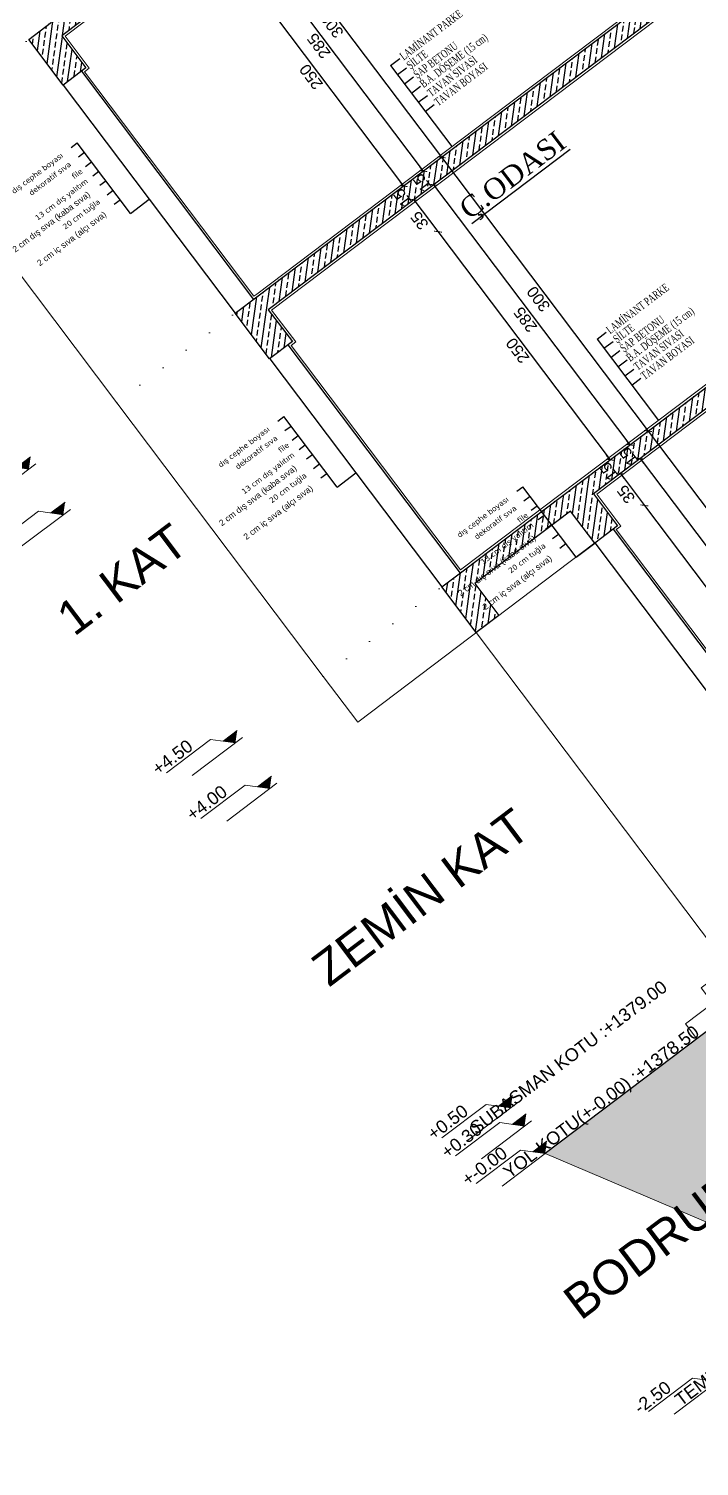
# Model space of a CAD drawing. Header units: millimetres. Extents: x 2232 to 85269, y -3593 to 5869.
# Drawn here: x 7541.7 to 7688.5, y -915.8 to -601.5 of the extents above; entities that cross this region are included whole.
import ezdxf

# ---------------------------------------------------------------- set-up
doc = ezdxf.new("R2010")
doc.units = ezdxf.units.MM
doc.linetypes.add('DOTX2', pattern=[0.5, 0, -0.5])
for name, color, linetype, lineweight in [('duvar', 232, 'Continuous', 30), ('görünüş', 201, 'Continuous', 18), ('H-TEXT-2', 7, 'Continuous', 5), ('iz', 1, 'DOTX2', 20), ('Kiris', 7, 'Continuous', 30), ('sıva iç', 21, 'Continuous', 0), ('TEXT-1', 8, 'Continuous', 5), ('yazı', 11, 'Continuous', 20), ('ölçü iç', 170, 'Continuous', 9), ('ÖLÇÜ İÇ', 7, 'Continuous', 9)]:
    doc.layers.add(name, color=color, linetype=linetype, lineweight=lineweight)
for name, color, linetype in [('OLCU-1', 2, 'Continuous'), ('poz', 1, 'Continuous'), ('Standart', 7, 'Continuous'), ('Yazi', 7, 'Continuous')]:
    doc.layers.add(name, color=color, linetype=linetype)
doc.styles.add('arial_1_18', font='arial.ttf', dxfattribs={"height": 0.2})
doc.styles.add('BCC İÇ', font='arial.ttf')
doc.styles.get("Standard").update_dxf_attribs({"font": 'arial.ttf'})
doc.styles.add('Times roman', font='times.ttf')
doc.styles.add('UNIVCH', font='times.ttf', dxfattribs={"width": 0.7})
doc.styles.add('verdana_1_34', font='verdana.ttf', dxfattribs={"height": 0.2})
doc.dimstyles.new('zulay iç ölçü', dxfattribs={"dimtxt": 10, "dimasz": 5, "dimexe": 0.18, "dimexo": 0, "dimgap": 2, "dimtad": 3, "dimdec": 0, "dimzin": 0, "dimdsep": 46, "dimtxsty": 'Standard', "dimblk": 'ARCHTICK', "dimcen": 0.09, "dimse1": 1, "dimse2": 1, "dimadec": 0, "dimazin": 0, "dimtfac": 1, "dimtdec": 0, "dimtix": 1, "dimtofl": 0, "dimtmove": 0, "dimatfit": 3, "dimldrblk": 'ARCHTICK', "dimfxl": 1, "dimtolj": 1, "dimtzin": 0, "dimarcsym": 0})
pattern_1 = [(45, (0, 0), (-7.07107, 7.07107), []), (45, (7.071, 0), (-7.07107, 7.07107), [5, -2.5])]

# ---------------------------------------------------------------- blocks, each defined once
blk = doc.blocks.new('dsafsdfd')
at = {"layer": 'yazı'}
blk.add_hatch(color=256, dxfattribs=at).paths.add_polyline_path([(0, 4.89), (-9.78, 4.89), (-4.89, 0)])
for p, q in [((-45.23, 9.78), (-14.67, 9.78)), ((-14.67, 9.78), (-4.89, 0)), ((-34.77, 0), (0, 0)), ((-9.78, 4.89), (0, 4.89))]:
    blk.add_line(p, q, dxfattribs=at)
blk = doc.blocks.new('DGEJHERER')
at = {"layer": 'H-TEXT-2', "style": 'BCC İÇ'}
for s, p in [('SUBASMAN KOTU :+1379.00', (207354.1, -26425.5)), ('YOL KOTU(+-0.00) :+1378.50', (207354.1, -26473.8)), ('TEMEL ÜSTÜ KOTU : +1376.00', (207354.1, -26723.3)), ('TEMEL ALTI  KOTU : +1375.35 dir.', (207354.1, -26783.1))]:
    blk.add_text(s, height=11.25, dxfattribs=at).set_placement(p)
blk = doc.blocks.new('IDE991Entity4309')
at = {"layer": 'Standart', "linetype": 'Continuous', "lineweight": -3}
h = blk.add_hatch(dxfattribs=at)
h.set_pattern_fill('ANSI33', color=171, scale=40, style=0)
h.set_pattern_definition(pattern_1)
h.paths.add_polyline_path([(760, 1035), (155, 1035), (155, 1050), (760, 1050)])
blk = doc.blocks.new('IDE991Entity4313')
at = {"layer": 'Standart', "linetype": 'Continuous', "lineweight": -3}
h = blk.add_hatch(dxfattribs=at)
h.set_pattern_fill('ANSI33', color=171, scale=40, style=0)
h.set_pattern_definition(pattern_1)
h.paths.add_polyline_path([(155, 1000), (130, 1000), (130, 1050), (155, 1050)])
blk = doc.blocks.new('IDE991Entity4323')
at = {"layer": 'Standart', "linetype": 'Continuous', "lineweight": -3}
h = blk.add_hatch(dxfattribs=at)
h.set_pattern_fill('ANSI33', color=171, scale=40, style=0)
h.set_pattern_definition(pattern_1)
h.paths.add_polyline_path([(155, 700), (130, 700), (130, 750), (155, 750)])
blk = doc.blocks.new('IDE991Entity4327')
at = {"layer": 'Standart', "linetype": 'Continuous', "lineweight": -3}
h = blk.add_hatch(dxfattribs=at)
h.set_pattern_fill('ANSI33', color=171, scale=40, style=0)
h.set_pattern_definition(pattern_1)
h.paths.add_polyline_path([(760, 735), (155, 735), (155, 750), (760, 750)])
blk = doc.blocks.new('IDE991Entity4333')
at = {"layer": 'Standart', "linetype": 'Continuous', "lineweight": -3}
h = blk.add_hatch(dxfattribs=at)
h.set_pattern_fill('ANSI33', color=171, scale=40, style=0)
h.set_pattern_definition(pattern_1)
h.paths.add_polyline_path([(155, 400), (130, 400), (130, 450), (155, 450)])
blk = doc.blocks.new('IDE991Entity4334')
at = {"layer": 'Standart', "linetype": 'Continuous', "lineweight": -3}
h = blk.add_hatch(dxfattribs=at)
h.set_pattern_fill('ANSI33', color=171, scale=40, style=0)
h.set_pattern_definition(pattern_1)
h.paths.add_polyline_path([(285, 400), (260, 400), (260, 450), (285, 450)])
blk = doc.blocks.new('IDE991Entity4338')
at = {"layer": 'Standart', "linetype": 'Continuous', "lineweight": -3}
h = blk.add_hatch(dxfattribs=at)
h.set_pattern_fill('ANSI33', color=171, scale=40, style=0)
h.set_pattern_definition(pattern_1)
h.paths.add_polyline_path([(760, 435), (285, 435), (285, 450), (760, 450)])
blk = doc.blocks.new('IDE991Entity4339')
at = {"layer": 'Standart', "linetype": 'Continuous', "lineweight": -3}
h = blk.add_hatch(dxfattribs=at)
h.set_pattern_fill('ANSI33', color=171, scale=40, style=0)
h.set_pattern_definition(pattern_1)
h.paths.add_polyline_path([(260, 435), (155, 435), (155, 450), (260, 450)])
blk = doc.blocks.new('IDE991Entity5332')
at = {"layer": 'Standart', "color": 159, "linetype": 'Continuous', "lineweight": -3}
blk.add_lwpolyline([(760, 1035), (155, 1035)], dxfattribs=at)
blk = doc.blocks.new('IDE991Entity5339')
at = {"layer": 'Standart', "color": 159, "linetype": 'Continuous', "lineweight": -3}
blk.add_lwpolyline([(130, 1000), (130, 1050)], dxfattribs=at)
blk = doc.blocks.new('IDE991Entity5340')
at = {"layer": 'Standart', "color": 159, "linetype": 'Continuous', "lineweight": -3}
blk.add_lwpolyline([(155, 1000), (130, 1000)], dxfattribs=at)
blk = doc.blocks.new('IDE991Entity5341')
at = {"layer": 'Standart', "color": 159, "linetype": 'Continuous', "lineweight": -3}
blk.add_lwpolyline([(130, 1050), (155, 1050)], dxfattribs=at)
blk = doc.blocks.new('IDE991Entity5389')
at = {"layer": 'Standart', "color": 159, "linetype": 'Continuous', "lineweight": -3}
blk.add_lwpolyline([(130, 700), (130, 750)], dxfattribs=at)
blk = doc.blocks.new('IDE991Entity5390')
at = {"layer": 'Standart', "color": 159, "linetype": 'Continuous', "lineweight": -3}
blk.add_lwpolyline([(155, 700), (130, 700)], dxfattribs=at)
blk = doc.blocks.new('IDE991Entity5391')
at = {"layer": 'Standart', "color": 159, "linetype": 'Continuous', "lineweight": -3}
blk.add_lwpolyline([(130, 750), (155, 750)], dxfattribs=at)
blk = doc.blocks.new('IDE991Entity5392')
at = {"layer": 'Standart', "color": 159, "linetype": 'Continuous', "lineweight": -3}
blk.add_lwpolyline([(155, 750), (260, 750)], dxfattribs=at)
blk = doc.blocks.new('IDE991Entity5398')
at = {"layer": 'Standart', "color": 159, "linetype": 'Continuous', "lineweight": -3}
blk.add_lwpolyline([(155, 735), (155, 700)], dxfattribs=at)
blk = doc.blocks.new('IDE991Entity5399')
at = {"layer": 'Standart', "color": 159, "linetype": 'Continuous', "lineweight": -3}
blk.add_lwpolyline([(760, 735), (155, 735)], dxfattribs=at)
blk = doc.blocks.new('IDE991Entity5429')
at = {"layer": 'Standart', "color": 159, "linetype": 'Continuous', "lineweight": -3}
blk.add_lwpolyline([(130, 400), (130, 450)], dxfattribs=at)
blk = doc.blocks.new('IDE991Entity5430')
at = {"layer": 'Standart', "color": 159, "linetype": 'Continuous', "lineweight": -3}
blk.add_lwpolyline([(155, 400), (130, 400)], dxfattribs=at)
blk = doc.blocks.new('IDE991Entity5431')
at = {"layer": 'Standart', "color": 159, "linetype": 'Continuous', "lineweight": -3}
blk.add_lwpolyline([(130, 450), (155, 450)], dxfattribs=at)
blk = doc.blocks.new('IDE991Entity5432')
at = {"layer": 'Standart', "color": 159, "linetype": 'Continuous', "lineweight": -3}
blk.add_lwpolyline([(155, 450), (260, 450)], dxfattribs=at)
blk = doc.blocks.new('IDE991Entity5433')
at = {"layer": 'Standart', "color": 159, "linetype": 'Continuous', "lineweight": -3}
blk.add_lwpolyline([(260, 400), (260, 435)], dxfattribs=at)
blk = doc.blocks.new('IDE991Entity5434')
at = {"layer": 'Standart', "color": 159, "linetype": 'Continuous', "lineweight": -3}
blk.add_lwpolyline([(285, 400), (260, 400)], dxfattribs=at)
blk = doc.blocks.new('IDE991Entity5435')
at = {"layer": 'Standart', "color": 159, "linetype": 'Continuous', "lineweight": -3}
blk.add_lwpolyline([(260, 450), (285, 450)], dxfattribs=at)
blk = doc.blocks.new('IDE991Entity5436')
at = {"layer": 'Standart', "color": 159, "linetype": 'Continuous', "lineweight": -3}
blk.add_lwpolyline([(285, 450), (410, 450)], dxfattribs=at)
blk = doc.blocks.new('IDE991Entity5449')
at = {"layer": 'Standart', "color": 159, "linetype": 'Continuous', "lineweight": -3}
blk.add_lwpolyline([(760, 435), (285, 435)], dxfattribs=at)
blk = doc.blocks.new('IDE991Entity5450')
at = {"layer": 'Standart', "color": 159, "linetype": 'Continuous', "lineweight": -3}
blk.add_lwpolyline([(155, 435), (155, 400)], dxfattribs=at)
blk = doc.blocks.new('IDE991Entity5451')
at = {"layer": 'Standart', "color": 159, "linetype": 'Continuous', "lineweight": -3}
blk.add_lwpolyline([(260, 435), (155, 435)], dxfattribs=at)
blk = doc.blocks.new('IDE991Entity5595')
at = {"layer": 'Standart', "color": 159, "linetype": 'Continuous', "lineweight": -3}
blk.add_lwpolyline([(155, 1035), (155, 1000)], dxfattribs=at)
blk = doc.blocks.new('IDE991Entity5600')
at = {"layer": 'Standart', "color": 159, "linetype": 'Continuous', "lineweight": -3}
blk.add_lwpolyline([(285, 435), (285, 400)], dxfattribs=at)
blk = doc.blocks.new('IDE991Entity6588')
at = {"layer": 'Standart', "color": 159, "linetype": 'Continuous', "lineweight": -3}
blk.add_lwpolyline([(260, 750), (410, 750)], dxfattribs=at)
blk = doc.blocks.new('IDE991Entity6589')
at = {"layer": 'Standart', "color": 159, "linetype": 'Continuous', "lineweight": -3}
blk.add_lwpolyline([(410, 750), (758, 750)], dxfattribs=at)
blk = doc.blocks.new('IDE991Entity6621')
at = {"layer": 'Standart', "color": 159, "linetype": 'Continuous', "lineweight": -3}
blk.add_lwpolyline([(410, 450), (758, 450)], dxfattribs=at)
blk = doc.blocks.new('TRRTYT')
at = {"layer": 'Standart'}
for name in ['IDE991Entity4313', 'IDE991Entity5339', 'IDE991Entity5341', 'IDE991Entity4309', 'IDE991Entity5332', 'IDE991Entity5595', 'IDE991Entity5340', 'IDE991Entity4323', 'IDE991Entity5389', 'IDE991Entity5391', 'IDE991Entity4327', 'IDE991Entity5392', 'IDE991Entity6588', 'IDE991Entity6589', 'IDE991Entity5398', 'IDE991Entity5399', 'IDE991Entity5390', 'IDE991Entity4333', 'IDE991Entity5429', 'IDE991Entity5431', 'IDE991Entity4339', 'IDE991Entity5432', 'IDE991Entity4334', 'IDE991Entity5435', 'IDE991Entity4338', 'IDE991Entity5436', 'IDE991Entity6621', 'IDE991Entity5450', 'IDE991Entity5451', 'IDE991Entity5433', 'IDE991Entity5449', 'IDE991Entity5600', 'IDE991Entity5430', 'IDE991Entity5434']:
    blk.add_blockref(name, (1034515.6, -397430.9), dxfattribs=at)
blk = doc.blocks.new('_ArchTick')
at = {"color": 0, "linetype": 'ByBlock', "const_width": 0.15}
blk.add_lwpolyline([(-0.5, -0.5), (0.5, 0.5)], dxfattribs=at)
blk = doc.blocks.new('*D2443')
at = {"layer": 'Defpoints', "color": 0, "transparency": 16777216}
for p in [(661177.2, -126828.5), (661187, -127078.5), (661204.5, -127078.5)]:
    blk.add_point(p, dxfattribs=at)
at = {"layer": 'ÖLÇÜ İÇ', "color": 0, "lineweight": -2, "transparency": 16777216}
blk.add_line((661204.5, -126828.5), (661204.5, -127078.5), dxfattribs=at)
at = {"layer": 'ÖLÇÜ İÇ', "color": 0, "lineweight": -2, "transparency": 16777216, "xscale": 5, "yscale": 5, "zscale": 5}
for p, rotation in [((661204.5, -126828.5), 90), ((661204.5, -127078.5), 270)]:
    blk.add_blockref('_ArchTick', p, dxfattribs=dict(at, rotation=rotation))
at = {"layer": 'ÖLÇÜ İÇ', "color": 0, "transparency": 16777216, "insert": (661197.5, -126953.5), "char_height": 10, "attachment_point": 5, "rotation": 90}
blk.add_mtext('\\A1;250', dxfattribs=at)
blk = doc.blocks.new('*D2444')
at = {"layer": 'Defpoints', "color": 0, "transparency": 16777216}
for p in [(661246.2, -126778.5), (661246.2, -127078.5), (661246.2, -127078.5)]:
    blk.add_point(p, dxfattribs=at)
at = {"layer": 'ÖLÇÜ İÇ', "color": 0, "lineweight": -2, "transparency": 16777216}
blk.add_line((661246.2, -126778.5), (661246.2, -127078.5), dxfattribs=at)
at = {"layer": 'ÖLÇÜ İÇ', "color": 0, "lineweight": -2, "transparency": 16777216, "xscale": 5, "yscale": 5, "zscale": 5}
for p, rotation in [((661246.2, -126778.5), 90), ((661246.2, -127078.5), 270)]:
    blk.add_blockref('_ArchTick', p, dxfattribs=dict(at, rotation=rotation))
at = {"layer": 'ÖLÇÜ İÇ', "color": 0, "transparency": 16777216, "insert": (661239.2, -126928.5), "char_height": 10, "attachment_point": 5, "rotation": 90}
blk.add_mtext('\\A1;300', dxfattribs=at)
blk = doc.blocks.new('*D2447')
at = {"layer": 'Defpoints', "color": 0, "transparency": 16777216}
for p in [(661197.5, -127078.5), (661197.5, -127093.5), (661204.5, -127093.5)]:
    blk.add_point(p, dxfattribs=at)
at = {"layer": 'ÖLÇÜ İÇ', "color": 0, "lineweight": -2, "transparency": 16777216}
for p, q in [((661204.5, -127078.5), (661204.5, -127073.5)), ((661204.5, -127093.5), (661204.5, -127098.5))]:
    blk.add_line(p, q, dxfattribs=at)
at = {"layer": 'ÖLÇÜ İÇ', "color": 0, "lineweight": -2, "transparency": 16777216, "xscale": 5, "yscale": 5, "zscale": 5}
for p, rotation in [((661204.5, -127078.5), 270), ((661204.5, -127093.5), 90)]:
    blk.add_blockref('_ArchTick', p, dxfattribs=dict(at, rotation=rotation))
at = {"layer": 'ÖLÇÜ İÇ', "color": 0, "transparency": 16777216, "insert": (661197.5, -127086), "char_height": 10, "attachment_point": 5, "rotation": 90}
blk.add_mtext('\\A1;15', dxfattribs=at)
blk = doc.blocks.new('*D2448')
at = {"layer": 'Defpoints', "color": 0, "transparency": 16777216}
for p in [(661197.5, -127093.5), (661177.2, -127128.5), (661204.5, -127128.5)]:
    blk.add_point(p, dxfattribs=at)
at = {"layer": 'ÖLÇÜ İÇ', "color": 0, "lineweight": -2, "transparency": 16777216}
blk.add_line((661204.5, -127093.5), (661204.5, -127128.5), dxfattribs=at)
at = {"layer": 'ÖLÇÜ İÇ', "color": 0, "lineweight": -2, "transparency": 16777216, "xscale": 5, "yscale": 5, "zscale": 5}
for p, rotation in [((661204.5, -127093.5), 90), ((661204.5, -127128.5), 270)]:
    blk.add_blockref('_ArchTick', p, dxfattribs=dict(at, rotation=rotation))
at = {"layer": 'ÖLÇÜ İÇ', "color": 0, "transparency": 16777216, "insert": (661197.5, -127111), "char_height": 10, "attachment_point": 5, "rotation": 90}
blk.add_mtext('\\A1;35', dxfattribs=at)
blk = doc.blocks.new('*D2449')
at = {"layer": 'Defpoints', "color": 0, "transparency": 16777216}
for p in [(661177.2, -127128.5), (661187, -127378.5), (661204.5, -127378.5)]:
    blk.add_point(p, dxfattribs=at)
at = {"layer": 'ÖLÇÜ İÇ', "color": 0, "lineweight": -2, "transparency": 16777216}
blk.add_line((661204.5, -127128.5), (661204.5, -127378.5), dxfattribs=at)
at = {"layer": 'ÖLÇÜ İÇ', "color": 0, "lineweight": -2, "transparency": 16777216, "xscale": 5, "yscale": 5, "zscale": 5}
for p, rotation in [((661204.5, -127128.5), 90), ((661204.5, -127378.5), 270)]:
    blk.add_blockref('_ArchTick', p, dxfattribs=dict(at, rotation=rotation))
at = {"layer": 'ÖLÇÜ İÇ', "color": 0, "transparency": 16777216, "insert": (661197.5, -127253.5), "char_height": 10, "attachment_point": 5, "rotation": 90}
blk.add_mtext('\\A1;250', dxfattribs=at)
blk = doc.blocks.new('*D2450')
at = {"layer": 'Defpoints', "color": 0, "transparency": 16777216}
for p in [(661246.2, -127078.5), (661246.2, -127378.5), (661246.2, -127378.5)]:
    blk.add_point(p, dxfattribs=at)
at = {"layer": 'ÖLÇÜ İÇ', "color": 0, "lineweight": -2, "transparency": 16777216}
blk.add_line((661246.2, -127078.5), (661246.2, -127378.5), dxfattribs=at)
at = {"layer": 'ÖLÇÜ İÇ', "color": 0, "lineweight": -2, "transparency": 16777216, "xscale": 5, "yscale": 5, "zscale": 5}
for p, rotation in [((661246.2, -127078.5), 90), ((661246.2, -127378.5), 270)]:
    blk.add_blockref('_ArchTick', p, dxfattribs=dict(at, rotation=rotation))
at = {"layer": 'ÖLÇÜ İÇ', "color": 0, "transparency": 16777216, "insert": (661239.2, -127228.5), "char_height": 10, "attachment_point": 5, "rotation": 90}
blk.add_mtext('\\A1;300', dxfattribs=at)
blk = doc.blocks.new('*D2461')
at = {"layer": 'Defpoints', "color": 0, "transparency": 16777216}
for p in [(661178.9, -126793.5), (661226.2, -127078.5), (661226.2, -127078.5)]:
    blk.add_point(p, dxfattribs=at)
at = {"layer": 'ÖLÇÜ İÇ', "color": 0, "lineweight": -2, "transparency": 16777216}
blk.add_line((661226.2, -126793.5), (661226.2, -127078.5), dxfattribs=at)
at = {"layer": 'ÖLÇÜ İÇ', "color": 0, "lineweight": -2, "transparency": 16777216, "xscale": 5, "yscale": 5, "zscale": 5}
for p, rotation in [((661226.2, -126793.5), 90), ((661226.2, -127078.5), 270)]:
    blk.add_blockref('_ArchTick', p, dxfattribs=dict(at, rotation=rotation))
at = {"layer": 'ÖLÇÜ İÇ', "color": 0, "transparency": 16777216, "insert": (661219.2, -126936), "char_height": 10, "attachment_point": 5, "rotation": 90}
blk.add_mtext('\\A1;285', dxfattribs=at)
blk = doc.blocks.new('*D2462')
at = {"layer": 'Defpoints', "color": 0, "transparency": 16777216}
for p in [(661221, -127078.5), (661178.9, -127093.5), (661226.2, -127093.5)]:
    blk.add_point(p, dxfattribs=at)
at = {"layer": 'ÖLÇÜ İÇ', "color": 0, "lineweight": -2, "transparency": 16777216}
for p, q in [((661226.2, -127078.5), (661226.2, -127073.5)), ((661226.2, -127093.5), (661226.2, -127098.5))]:
    blk.add_line(p, q, dxfattribs=at)
at = {"layer": 'ÖLÇÜ İÇ', "color": 0, "lineweight": -2, "transparency": 16777216, "xscale": 5, "yscale": 5, "zscale": 5}
for p, rotation in [((661226.2, -127078.5), 270), ((661226.2, -127093.5), 90)]:
    blk.add_blockref('_ArchTick', p, dxfattribs=dict(at, rotation=rotation))
at = {"layer": 'ÖLÇÜ İÇ', "color": 0, "transparency": 16777216, "insert": (661219.2, -127086), "char_height": 10, "attachment_point": 5, "rotation": 90}
blk.add_mtext('\\A1;15', dxfattribs=at)
blk = doc.blocks.new('*D2463')
at = {"layer": 'Defpoints', "color": 0, "transparency": 16777216}
for p in [(661178.9, -127093.5), (661226.2, -127378.5), (661226.2, -127378.5)]:
    blk.add_point(p, dxfattribs=at)
at = {"layer": 'ÖLÇÜ İÇ', "color": 0, "lineweight": -2, "transparency": 16777216}
blk.add_line((661226.2, -127093.5), (661226.2, -127378.5), dxfattribs=at)
at = {"layer": 'ÖLÇÜ İÇ', "color": 0, "lineweight": -2, "transparency": 16777216, "xscale": 5, "yscale": 5, "zscale": 5}
for p, rotation in [((661226.2, -127093.5), 90), ((661226.2, -127378.5), 270)]:
    blk.add_blockref('_ArchTick', p, dxfattribs=dict(at, rotation=rotation))
at = {"layer": 'ÖLÇÜ İÇ', "color": 0, "transparency": 16777216, "insert": (661219.2, -127236), "char_height": 10, "attachment_point": 5, "rotation": 90}
blk.add_mtext('\\A1;285', dxfattribs=at)
blk = doc.blocks.new('*D2464')
at = {"layer": 'Defpoints', "color": 0, "transparency": 16777216}
for p in [(661197.5, -127378.5), (661197.5, -127393.5), (661204.5, -127393.5)]:
    blk.add_point(p, dxfattribs=at)
at = {"layer": 'ÖLÇÜ İÇ', "color": 0, "lineweight": -2, "transparency": 16777216}
for p, q in [((661204.5, -127378.5), (661204.5, -127373.5)), ((661204.5, -127393.5), (661204.5, -127398.5))]:
    blk.add_line(p, q, dxfattribs=at)
at = {"layer": 'ÖLÇÜ İÇ', "color": 0, "lineweight": -2, "transparency": 16777216, "xscale": 5, "yscale": 5, "zscale": 5}
for p, rotation in [((661204.5, -127378.5), 270), ((661204.5, -127393.5), 90)]:
    blk.add_blockref('_ArchTick', p, dxfattribs=dict(at, rotation=rotation))
at = {"layer": 'ÖLÇÜ İÇ', "color": 0, "transparency": 16777216, "insert": (661197.5, -127386), "char_height": 10, "attachment_point": 5, "rotation": 90}
blk.add_mtext('\\A1;15', dxfattribs=at)
blk = doc.blocks.new('*D2465')
at = {"layer": 'Defpoints', "color": 0, "transparency": 16777216}
for p in [(661197.5, -127393.5), (661177.2, -127428.5), (661204.5, -127428.5)]:
    blk.add_point(p, dxfattribs=at)
at = {"layer": 'ÖLÇÜ İÇ', "color": 0, "lineweight": -2, "transparency": 16777216}
blk.add_line((661204.5, -127393.5), (661204.5, -127428.5), dxfattribs=at)
at = {"layer": 'ÖLÇÜ İÇ', "color": 0, "lineweight": -2, "transparency": 16777216, "xscale": 5, "yscale": 5, "zscale": 5}
for p, rotation in [((661204.5, -127393.5), 90), ((661204.5, -127428.5), 270)]:
    blk.add_blockref('_ArchTick', p, dxfattribs=dict(at, rotation=rotation))
at = {"layer": 'ÖLÇÜ İÇ', "color": 0, "transparency": 16777216, "insert": (661197.5, -127411), "char_height": 10, "attachment_point": 5, "rotation": 90}
blk.add_mtext('\\A1;35', dxfattribs=at)
blk = doc.blocks.new('*D2466')
at = {"layer": 'Defpoints', "color": 0, "transparency": 16777216}
for p in [(661177.2, -127428.5), (661187, -127778.5), (661204.5, -127778.5)]:
    blk.add_point(p, dxfattribs=at)
at = {"layer": 'ÖLÇÜ İÇ', "color": 0, "lineweight": -2, "transparency": 16777216}
blk.add_line((661204.5, -127428.5), (661204.5, -127778.5), dxfattribs=at)
at = {"layer": 'ÖLÇÜ İÇ', "color": 0, "lineweight": -2, "transparency": 16777216, "xscale": 5, "yscale": 5, "zscale": 5}
for p, rotation in [((661204.5, -127428.5), 90), ((661204.5, -127778.5), 270)]:
    blk.add_blockref('_ArchTick', p, dxfattribs=dict(at, rotation=rotation))
at = {"layer": 'ÖLÇÜ İÇ', "color": 0, "transparency": 16777216, "insert": (661197.5, -127603.5), "char_height": 10, "attachment_point": 5, "rotation": 90}
blk.add_mtext('\\A1;350', dxfattribs=at)
blk = doc.blocks.new('*D2467')
at = {"layer": 'Defpoints', "color": 0, "transparency": 16777216}
for p in [(661246.2, -127378.5), (661246.2, -127778.5), (661246.2, -127778.5)]:
    blk.add_point(p, dxfattribs=at)
at = {"layer": 'ÖLÇÜ İÇ', "color": 0, "lineweight": -2, "transparency": 16777216}
blk.add_line((661246.2, -127378.5), (661246.2, -127778.5), dxfattribs=at)
at = {"layer": 'ÖLÇÜ İÇ', "color": 0, "lineweight": -2, "transparency": 16777216, "xscale": 5, "yscale": 5, "zscale": 5}
for p, rotation in [((661246.2, -127378.5), 90), ((661246.2, -127778.5), 270)]:
    blk.add_blockref('_ArchTick', p, dxfattribs=dict(at, rotation=rotation))
at = {"layer": 'ÖLÇÜ İÇ', "color": 0, "transparency": 16777216, "insert": (661239.2, -127578.5), "char_height": 10, "attachment_point": 5, "rotation": 90}
blk.add_mtext('\\A1;400', dxfattribs=at)
blk = doc.blocks.new('*D2468')
at = {"layer": 'Defpoints', "color": 0, "transparency": 16777216}
for p in [(661221, -127378.5), (661178.9, -127393.5), (661226.2, -127393.5)]:
    blk.add_point(p, dxfattribs=at)
at = {"layer": 'ÖLÇÜ İÇ', "color": 0, "lineweight": -2, "transparency": 16777216}
for p, q in [((661226.2, -127378.5), (661226.2, -127373.5)), ((661226.2, -127393.5), (661226.2, -127398.5))]:
    blk.add_line(p, q, dxfattribs=at)
at = {"layer": 'ÖLÇÜ İÇ', "color": 0, "lineweight": -2, "transparency": 16777216, "xscale": 5, "yscale": 5, "zscale": 5}
for p, rotation in [((661226.2, -127378.5), 270), ((661226.2, -127393.5), 90)]:
    blk.add_blockref('_ArchTick', p, dxfattribs=dict(at, rotation=rotation))
at = {"layer": 'ÖLÇÜ İÇ', "color": 0, "transparency": 16777216, "insert": (661219.2, -127386), "char_height": 10, "attachment_point": 5, "rotation": 90}
blk.add_mtext('\\A1;15', dxfattribs=at)
blk = doc.blocks.new('*D2469')
at = {"layer": 'Defpoints', "color": 0, "transparency": 16777216}
for p in [(661178.9, -127393.5), (661226.2, -127778.5), (661226.2, -127778.5)]:
    blk.add_point(p, dxfattribs=at)
at = {"layer": 'ÖLÇÜ İÇ', "color": 0, "lineweight": -2, "transparency": 16777216}
blk.add_line((661226.2, -127393.5), (661226.2, -127778.5), dxfattribs=at)
at = {"layer": 'ÖLÇÜ İÇ', "color": 0, "lineweight": -2, "transparency": 16777216, "xscale": 5, "yscale": 5, "zscale": 5}
for p, rotation in [((661226.2, -127393.5), 90), ((661226.2, -127778.5), 270)]:
    blk.add_blockref('_ArchTick', p, dxfattribs=dict(at, rotation=rotation))
at = {"layer": 'ÖLÇÜ İÇ', "color": 0, "transparency": 16777216, "insert": (661219.2, -127586), "char_height": 10, "attachment_point": 5, "rotation": 90}
blk.add_mtext('\\A1;385', dxfattribs=at)
blk = doc.blocks.new('Entity12990')
at = {"layer": 'Yazi', "color": 11, "linetype": 'Continuous', "lineweight": -3}
for points in [[(7386.7, 278), (7393.3, 278)], [(7393.3, 200.7), (7393.3, 278)], [(7386.7, 267.6), (7393.3, 267.6)], [(7386.7, 257.2), (7393.3, 257.2)], [(7386.7, 246.9), (7393.3, 246.9)], [(7386.7, 236.5), (7393.3, 236.5)], [(7386.7, 226.1), (7393.3, 226.1)], [(7386.7, 215.7), (7393.3, 215.7)], [(7393.3, 200.7), (7413.8, 200.7)]]:
    blk.add_lwpolyline(points, dxfattribs=at)
for s, height, style, p in [('dış cephe boyası', 4.741, 'verdana_1_34', (7322.1, 275.6)), ('dekoratif sıva', 4.741, 'verdana_1_34', (7333.2, 265.2)), ('file', 4.74, 'verdana_1_34', (7371.9, 254.2)), ('2 cm dış sıva (kaba sıva)', 5.333, 'arial_1_18', (7292.1, 234)), ('13 cm dış yalıtım', 4.741, 'verdana_1_34', (7324.5, 244.5)), ('20 cm tuğla', 4.741, 'verdana_1_34', (7339.1, 223.7)), ('2 cm iç sıva (alçı sıva)', 5.333, 'arial_1_18', (7302, 211.5))]:
    blk.add_text(s, height=height, dxfattribs=dict(at, style=style)).set_placement(p)
blk = doc.blocks.new('DFGFDGHN')
at = {"layer": 'ÖLÇÜ İÇ'}
for base, p1, p2, picture, middle in [((661246.2, -127078.5), (661246.2, -126778.5), (661246.2, -127078.5), '*D2444', (661239.2, -126928.5)), ((661204.5, -127078.5), (661177.2, -126828.5), (661187, -127078.5), '*D2443', (661197.5, -126953.5)), ((661226.2, -127093.5), (661221, -127078.5), (661178.9, -127093.5), '*D2462', (661219.2, -127086)), ((661204.5, -127093.5), (661197.5, -127078.5), (661197.5, -127093.5), '*D2447', (661197.5, -127086)), ((661246.2, -127378.5), (661246.2, -127078.5), (661246.2, -127378.5), '*D2450', (661239.2, -127228.5)), ((661204.5, -127128.5), (661197.5, -127093.5), (661177.2, -127128.5), '*D2448', (661197.5, -127111)), ((661204.5, -127378.5), (661177.2, -127128.5), (661187, -127378.5), '*D2449', (661197.5, -127253.5)), ((661226.2, -127393.5), (661221, -127378.5), (661178.9, -127393.5), '*D2468', (661219.2, -127386)), ((661204.5, -127393.5), (661197.5, -127378.5), (661197.5, -127393.5), '*D2464', (661197.5, -127386)), ((661246.2, -127778.5), (661246.2, -127378.5), (661246.2, -127778.5), '*D2467', (661239.2, -127578.5)), ((661204.5, -127428.5), (661197.5, -127393.5), (661177.2, -127428.5), '*D2465', (661197.5, -127411)), ((661204.5, -127778.5), (661177.2, -127428.5), (661187, -127778.5), '*D2466', (661197.5, -127603.5))]:
    dim = blk.add_linear_dim(base=base, p1=p1, p2=p2, angle=90, dimstyle='zulay iç ölçü', dxfattribs=at)
    dim.commit()
    dim.dimension.update_dxf_attribs({"geometry": picture, "text_midpoint": middle})
for base, p1, p2, picture, middle in [((661226.2, -127078.5), (661178.9, -126793.5), (661226.2, -127078.5), '*D2461', (661219.2, -126936)), ((661226.2, -127378.5), (661178.9, -127093.5), (661226.2, -127378.5), '*D2463', (661219.2, -127236)), ((661226.2, -127778.5), (661178.9, -127393.5), (661226.2, -127778.5), '*D2469', (661219.2, -127586))]:
    dim = blk.add_linear_dim(base=base, p1=p1, p2=p2, angle=90, dimstyle='zulay iç ölçü', override={"dimtmove": 1}, dxfattribs=at)
    dim.commit()
    dim.dimension.update_dxf_attribs({"geometry": picture, "text_midpoint": middle})
blk = doc.blocks.new('GHGFHGF')
at = {"linetype": 'ByBlock', "ltscale": 50}
h = blk.add_hatch(dxfattribs=at)
h.set_pattern_fill('AR-CONC', color=252, scale=10, style=0)
h.set_pattern_definition([(50, (0, 0), (71.7260183, -6.2752135), [7.5, -82.5]), (355, (0, 0), (-13.8751334, 75.2192134), [6, -66]), (100.4514445, (5.98, -0.52), (57.8508847, 68.943999), [6.3740192, -70.1142112]), (46.1842, (0, 20), (106.724133, -16.551928), [11.25, -123.75]), (96.6356355, (8.89, 18.62), (93.4661946, 97.41186), [9.561034, -105.171376]), (351.184164, (0, 20), (93.4661945, 97.41186), [9, -99]), (21, (10, 15), (59.6907052, -40.261889), [7.5, -82.5]), (326, (10, 15), (24.331533, 72.5150045), [6, -66]), (71.451445, (14.974, 11.645), (84.0222377, 32.2531153), [6.374019, -70.1142112]), (37.5, (0, 0), (1.21598553, 33.2893854), [0, -65.2, 0, -67, 0, -66.25]), (7.5, (0, 0), (26.3069537, 39.4411712), [0, -38.2, 0, -63.7, 0, -25.25]), (327.5, (-22.3, 0), (53.3822436, -2.25548717), [0, -25, 0, -78, 0, -103.5]), (317.5, (-32.3, 0), (58.318617, 10.0104982), [0, -32.5, 0, -51.8, 0, -73.5])])
h.paths.add_polyline_path([(1293639.8, -410439.5), (1293283.4, -410439.5), (1293556.4, -410913.6), (1295564.4, -410913.6), (1295813.4, -410409.5), (1295805.6, -410409.5), (1295449.8, -410409.5), (1295449.8, -410689.5), (1295451.8, -410689.5), (1295499.8, -410689.5), (1295539.8, -410689.5), (1295524.8, -410749.5), (1295499.8, -410749.5), (1295499.8, -410754.5), (1294949.8, -410754.5), (1294949.8, -410869.5), (1294949.8, -410899.5), (1294719.8, -410899.5), (1294694.8, -410899.5), (1294694.8, -410754.5), (1293589.8, -410754.5), (1293589.8, -410749.5), (1293564.8, -410749.5), (1293549.8, -410689.5), (1293589.8, -410689.5), (1293637.8, -410689.5), (1293639.8, -410689.5)])
h.paths.add_polyline_path([(1293241.3, -410445.5), (1293458.3, -410445.5), (1293458.3, -410423.4), (1293241.3, -410423.4)], flags=9)
h.paths.add_polyline_path([(1293241.5, -410691.7), (1293475, -410691.7), (1293475, -410671.1), (1293241.5, -410671.1)], flags=9)
h.paths.add_polyline_path([(1293242, -410750.9), (1293495.5, -410750.9), (1293495.5, -410733.5), (1293242, -410733.5)], flags=9)
h.paths.add_polyline_path([(1293242, -410393.3), (1293458.8, -410393.3), (1293458.8, -410375.8), (1293242, -410375.8)], flags=9)
h.paths.add_polyline_path([(1293212, -410583.6), (1293507, -410583.6), (1293507, -410537), (1293212, -410537)], flags=9)
at = {"layer": 'duvar'}
for points in [[(1293509.8, -409439.5), (1293509.8, -409689.5)], [(1293529.8, -409439.5), (1293529.8, -409689.5)], [(1293509.8, -409739.5), (1293509.8, -409989.5)], [(1293529.8, -409739.5), (1293529.8, -409989.5)], [(1293639.8, -410039.5), (1293639.8, -410389.5)], [(1293659.8, -410039.5), (1293659.8, -410389.5)]]:
    blk.add_lwpolyline(points, dxfattribs=at)
at = {"layer": 'görünüş'}
for points in [[(1293379.8, -409689.5), (1293379.8, -409389.5)], [(1293379.8, -409989.5), (1293379.8, -409689.5)], [(1293509.8, -410039.5), (1293509.8, -410409.5)], [(1293509.8, -410389.5), (1293509.8, -410406.2), (1293479.8, -410406.2), (1293479.8, -410422.9), (1293449.8, -410422.9), (1293449.8, -410439.5)]]:
    blk.add_lwpolyline(points, dxfattribs=at)
at = {"layer": 'iz', "ltscale": 50}
for p, q in [((1293379.8, -409389.5), (1295709.8, -409389.5)), ((1293379.8, -409689.5), (1295709.8, -409689.5)), ((1293379.8, -409989.5), (1295709.8, -409989.5))]:
    blk.add_line(p, q, dxfattribs=at)
at = {"layer": 'Kiris'}
blk.add_lwpolyline([(1293639.8, -410439.5), (1293283.4, -410439.5)], dxfattribs=at)
at = {"layer": 'poz'}
for p, q in [((1293748.8, -409598.5), (1293748.8, -409687.5)), ((1293748.8, -409598.5), (1293758.8, -409598.5)), ((1293748.8, -409608.5), (1293758.8, -409608.5)), ((1293748.8, -409618.5), (1293758.8, -409618.5)), ((1293748.8, -409628.8), (1293758.8, -409628.8)), ((1293748.8, -409638.8), (1293758.8, -409638.8)), ((1293748.8, -409648.8), (1293758.8, -409648.8)), ((1293748.8, -409898.5), (1293748.8, -409987.5)), ((1293748.8, -409898.5), (1293758.8, -409898.5)), ((1293748.8, -409908.5), (1293758.8, -409908.5)), ((1293748.8, -409918.5), (1293758.8, -409918.5)), ((1293748.8, -409928.8), (1293758.8, -409928.8)), ((1293748.8, -409938.8), (1293758.8, -409938.8)), ((1293748.8, -409948.8), (1293758.8, -409948.8))]:
    blk.add_line(p, q, dxfattribs=at)
at = {"layer": 'sıva iç'}
for points in [[(1293997.8, -409406.5), (1293536.8, -409406.5), (1293536.8, -409441.5), (1293531.8, -409441.5), (1293531.8, -409687.5), (1293534.8, -409687.5), (1293639.8, -409687.5), (1293789.8, -409687.5), (1293997.8, -409687.5)], [(1293997.8, -409706.5), (1293536.8, -409706.5), (1293536.8, -409741.5), (1293531.8, -409741.5), (1293531.8, -409987.5), (1293534.8, -409987.5), (1293639.8, -409987.5), (1293789.8, -409987.5), (1293997.8, -409987.5)], [(1294137.8, -410006.5), (1293666.8, -410006.5), (1293666.8, -410041.5), (1293661.8, -410041.5), (1293661.8, -410387.5), (1293664.8, -410387.5), (1293843.7, -410387.5), (1294002.8, -410270.6), (1294002.8, -410277.5), (1294004.2, -410277.5), (1294004.2, -410331.5), (1294003.5, -410331.5), (1294003.5, -410352.5), (1294004.2, -410352.5), (1294004.2, -410387.5), (1294137.8, -410387.5)]]:
    blk.add_lwpolyline(points, close=True, dxfattribs=at)
for points in [[(1293379.8, -409989.5), (1293379.8, -410039.5), (1293639.8, -410039.5)], [(1293283.4, -410439.5), (1293556.4, -410913.6), (1295564.4, -410913.6), (1295813.4, -410409.5)]]:
    blk.add_lwpolyline(points, dxfattribs=at)
at = {"layer": 'duvar', "xscale": 1.584000000031665, "yscale": 1.584000000031665, "zscale": 1.584000000031665}
for p in [(1293291.2, -409689.5), (1293291.2, -409739.5), (1293291.2, -409989.5), (1293291.2, -410039.5), (1293291.2, -410389.5), (1293291.2, -410409.5), (1293291.2, -410439.5), (1293291.2, -410689.5)]:
    blk.add_blockref('dsafsdfd', p, dxfattribs=at)
at = {"layer": 'OLCU-1'}
blk.add_blockref('DGEJHERER', (1085890.8, -383964.7), dxfattribs=at)
at = {"layer": 'Standart'}
for p in [(1286095.9, -409765.3), (1286095.9, -410065.3), (1286225.9, -410240.3)]:
    blk.add_blockref('Entity12990', p, dxfattribs=at)
at = {"layer": 'sıva iç'}
blk.add_blockref('TRRTYT', (258864.1, -13008.6), dxfattribs=at)
at = {"layer": 'ölçü iç', "lineweight": 30}
blk.add_blockref('DFGFDGHN', (632489.8, -282611), dxfattribs=at)
at = {"layer": 'TEXT-1', "style": 'arial_1_18'}
for s, p in [('1. KAT', (1293226.4, -409830.6)), ('ZEMİN KAT', (1293219.8, -410209.8)), ('BODRUM KAT', (1293219.8, -410575.3))]:
    blk.add_text(s, height=30, dxfattribs=at).set_placement(p)
at = {"layer": 'Yazi', "style": 'UNIVCH', "width": 0.7}
for s, height, p in [('LAMİNANT PARKE', 6.998, (1293760.4, -409602)), ('ŞİLTE', 7, (1293760.4, -409611.9)), ('ŞAP BETONU', 7, (1293760.4, -409622)), ('B.A. DÖŞEME (15 cm)', 6.998, (1293759.8, -409631.8)), ('TAVAN SIVASI', 6.998, (1293760.4, -409642)), ('TAVAN BOYASI', 6.998, (1293760.4, -409652.2)), ('LAMİNANT PARKE', 6.998, (1293760.4, -409902)), ('ŞİLTE', 7, (1293760.4, -409911.9)), ('ŞAP BETONU', 7, (1293760.4, -409922)), ('B.A. DÖŞEME (15 cm)', 6.998, (1293759.8, -409931.8)), ('TAVAN SIVASI', 6.998, (1293760.4, -409942)), ('TAVAN BOYASI', 6.998, (1293760.4, -409952.2))]:
    blk.add_text(s, height=height, dxfattribs=at).set_placement(p)
at = {"layer": 'Yazi', "style": 'Times roman'}
blk.add_text('%%UÇ.ODASI', height=17.99, dxfattribs=at).set_placement((1293722.2, -409748.2))
at = {"layer": 'yazı'}
for s, p in [('+4.50', (1293212.1, -409971.8)), ('+4.00', (1293212.1, -410021.8)), ('+0.50', (1293212.1, -410371.8)), ('+0.30', (1293212.1, -410391.8)), ('+-0.00', (1293212.1, -410421.8)), ('-2.50', (1293212.1, -410671.8))]:
    blk.add_text(s, height=11.14, dxfattribs=at).set_placement(p)
blk = doc.blocks.new('GGGGG')
at = {"layer": 'sıva iç', "rotation": 37.05267661197626}
blk.add_blockref('GHGFHGF', (-134899.1, -889310.8), dxfattribs=at)

msp = doc.modelspace()

# ---------------------------------------------------------------- block references
at = {"layer": 'ÖLÇÜ İÇ', "xscale": 0.25, "yscale": 0.25, "zscale": 0.25}
msp.add_blockref('GGGGG', (-278484.47, 108554.7), dxfattribs=at)

doc.saveas('drawing.dxf')
